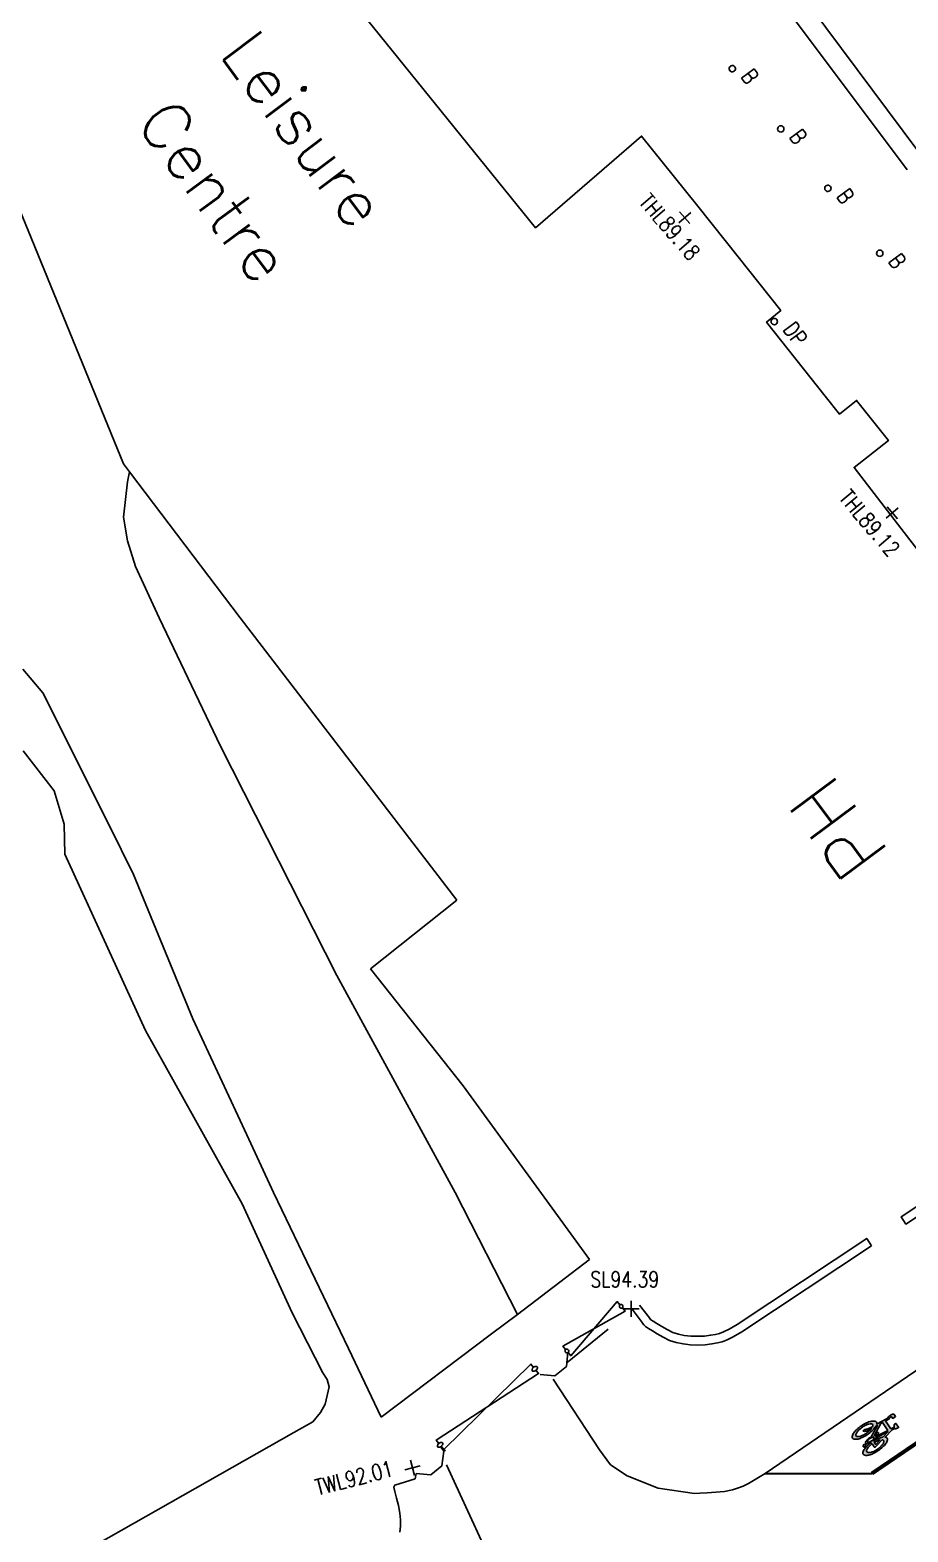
# Model space of a CAD drawing. Extents: x 427500 to 429848, y 434500 to 436505.
# Drawn here: x 429262.58 to 429284.82, y 435008.8 to 435046.84 of the extents above; entities that cross this region are included whole.
import ezdxf

# ---------------------------------------------------------------- set-up
doc = ezdxf.new("R2010")
doc.units = 0
doc.linetypes.add('1003', pattern=[0.9000000357627869, 0.6000000238418579, -0.300000011920929])
doc.linetypes.add('1004', pattern=[6, 4, -2])
doc.layers.get('0').update_dxf_attribs({"color": 222})
for name, color, linetype in [('KTS_LINES', 7, 'Continuous'), ('LPTIP_Ex_Base', 8, 'Continuous'), ('PRO-MARKINGS', 7, 'Continuous')]:
    doc.layers.add(name, color=color, linetype=linetype)
doc.styles.add('MtXpl_Romans', font='romans__.ttf')
doc.styles.get("Standard").update_dxf_attribs({"font": 'romans.shx'})

# ---------------------------------------------------------------- blocks, each defined once
blk = doc.blocks.new('GATE')
at = {"color": 0, "linetype": 'ByBlock', "flags": 128}
for points in [[(-0.450902, 0), (-0.451904, 0.007014), (-0.455912, 0.014028), (-0.460922, 0.019038), (-0.467936, 0.023046), (-0.475952, 0.024048), (-0.482966, 0.023046), (-0.48998, 0.019038), (-0.49499, 0.014028), (-0.498998, 0.007014), (-0.5, 0), (-0.498998, -0.007014), (-0.49499, -0.014028), (-0.48998, -0.019038), (-0.482966, -0.023046), (-0.475952, -0.024048), (-0.467936, -0.023046), (-0.460922, -0.019038), (-0.455912, -0.014028), (-0.451904, -0.007014)], [(-0.475952, 0.024048), (-0.475952, 0.078156), (0.475952, -0.078156), (0.475952, -0.024048)], [(-0.475952, -0.024048), (-0.475952, -0.078156), (0.475952, 0.078156), (0.475952, 0.024048)], [(-0.450902, 0), (-0.451904, -0.007014)], [(0.5, 0), (0.498998, 0.007014), (0.49499, 0.014028), (0.48998, 0.019038), (0.482966, 0.023046), (0.475952, 0.024048), (0.467936, 0.023046), (0.460922, 0.019038), (0.455912, 0.014028), (0.451904, 0.007014), (0.450902, 0), (0.451904, -0.007014), (0.455912, -0.014028), (0.460922, -0.019038), (0.467936, -0.023046), (0.475952, -0.024048), (0.482966, -0.023046), (0.48998, -0.019038), (0.49499, -0.014028), (0.498998, -0.007014)], [(0.5, 0), (0.498998, -0.007014)]]:
    blk.add_lwpolyline(points, dxfattribs=at)
blk = doc.blocks.new('CIRCL')
at = {"color": 0, "linetype": 'ByBlock', "flags": 128}
for points in [[(0.5, 0), (0.475, 0.154), (0.404, 0.293), (0.293, 0.404), (0.154, 0.475), (0, 0.5), (-0.154, 0.475), (-0.293, 0.404), (-0.404, 0.293), (-0.475, 0.154), (-0.5, 0), (-0.475, -0.154), (-0.404, -0.293), (-0.293, -0.404), (-0.154, -0.475), (0, -0.5), (0.154, -0.475), (0.293, -0.404), (0.404, -0.293), (0.475, -0.154)], [(0.5, 0), (0.475, -0.154)]]:
    blk.add_lwpolyline(points, dxfattribs=at)
blk = doc.blocks.new('SPOT')
at = {"color": 0, "linetype": 'ByBlock', "flags": 128}
for points in [[(-0.5, 0), (0.5, 0)], [(0, 0.5), (0, -0.5)]]:
    blk.add_lwpolyline(points, dxfattribs=at)
blk = doc.blocks.new('Bicycle-1057S')
h = blk.add_hatch(color=0)
h.dxf.hatch_style = 1
edge = h.paths.add_edge_path()
edge.add_arc((0.1255931590565698, -0.09402841553107237), 0.02648515648108875, 129.1417589179424, 144.2919472120851)
edge.add_arc((0.1085562400126971, -0.08167002299842399), 0.005438877888942004, 145.2542598140026, 218.1085320607194)
edge.add_arc((0.1199412003065617, -0.07274033581713624), 0.01990803937288878, 218.1085320607193, 242.7437377249644)
edge.add_arc((0.1323570823030125, -0.04863988274777631), 0.0470186639303978, 242.7437377249643, 256.1140822548531)
edge.add_line((0.1210730989660078, -0.09428444954219217), (0.1210730989660078, -0.1093843280975762))
edge.add_line((0.1210730989660078, -0.1093843280975762), (0.1709389036250854, -0.1093843280975762))
edge.add_line((0.1709389036250854, -0.1093843280975762), (0.1709389036250854, -0.08603216731390888))
edge.add_line((0.1709389036250854, -0.08603216731390888), (0.2357062799771484, -0.07507811475829329))
edge.add_arc((0.2940311629775173, 0.02510465163729701), 0.1159240210641441, 239.7926865904873, 250.1489920615088)
edge.add_arc((0.3352342839856055, 0.1392318298363441), 0.2372611958478196, 250.1489920615087, 261.4948583744368)
edge.add_arc((0.362500000000002, 0.3215590699295104), 0.4216158587933737, 261.4948583744369, 265.5790043067903)
edge.add_line((0.33, -0.09880230125732192), (0.33, -0.1106220625765941))
edge.add_arc((0.3649999999999979, -1.094938660479188), 0.9849386604791879, 92.0364461736281, 98.710120306432)
edge.add_arc((0.3002475405305327, -0.6722787565192403), 0.5573474124130271, 98.71012030643209, 110.2975697722287)
edge.add_arc((0.2023615741320395, -0.4076241066270181), 0.2751706129993586, 110.2975697722287, 131.7625682865146)
edge.add_arc((0.05714990642971905, -0.2449999999999999), 0.05714990642971902, 131.7625682865146, 180)
edge.add_arc((0.05714990642971905, -0.245), 0.05714990642971904, 180, 228.2374317134853)
edge.add_arc((0.2023615741320401, -0.08237589337298118), 0.2751706129993595, 228.2374317134854, 249.7024302277713)
edge.add_arc((0.3002475405305318, 0.1822787565192362), 0.5573474124130229, 249.7024302277713, 261.2898796935679)
edge.add_arc((0.3650000000000001, 0.6049386604791959), 0.9849386604791958, 261.2898796935679, 270)
edge.add_arc((0.3650000000000005, 0.604938660479198), 0.984938660479198, 269.9999999999999, 278.710120306432)
edge.add_arc((0.4297524594694681, 0.1822787565192365), 0.5573474124130234, 278.7101203064321, 290.2975697722287)
edge.add_arc((0.527638425867959, -0.08237589337297913), 0.2751706129993619, 290.2975697722287, 311.7625682865145)
edge.add_arc((0.6728500935702808, -0.2450000000000002), 0.05714990642971921, 311.7625682865148, 360.0000000000001)
edge.add_arc((0.6728500935702809, -0.2450000000000002), 0.05714990642971907, 8.347926217626053e-14, 48.23743171348524)
edge.add_arc((0.5276384258679238, -0.4076241066270601), 0.2751706129994143, 48.23743171348545, 51.44868646367202)
edge.add_line((0.6991289573365953, -0.1924268392766916), (0.9555783743845828, -0.1393683391977977))
edge.add_line((0.9555783743845828, -0.1393683391977977), (1.026142996864914, -0.1494489995521307))
edge.add_arc((1.047232637774721, -0.1446760141640408), 0.02162300495351051, 192.752292015752, 229.4556686730448)
edge.add_arc((1.082087526109876, -0.1021911607252427), 0.07657266547575484, 230.3014880105123, 254.7693945910597)
edge.add_arc((1.137258100044497, 0.09027275344468394), 0.2767829944268662, 254.2163442209831, 263.9588712902375)
edge.add_arc((1.111305815940649, -0.1577737992489841), 0.0273842720150536, 263.337789327011, 292.272256146745)
edge.add_arc((1.118318684532589, -0.1773400816377044), 0.006684298591048081, 300.2362763225035, 358.2881666264944)
edge.add_line((1.125, -0.1775397595764579), (1.125, -0.06938311127612472))
edge.add_arc((1.114107004921157, -0.06988940866287181), 0.01090475487260144, 2.661145164140756, 38.31498093786265)
edge.add_arc((1.110772519990496, -0.07252424211479346), 0.01515459452512635, 38.31498093786259, 73.21773194917768)
edge.add_arc((1.092973786883735, -0.1315424953674024), 0.07679832183938598, 73.2177319491774, 98.60632256700862)
edge.add_arc((1.086437502710172, -0.08835556308793147), 0.03311956120553582, 98.60632256700892, 134.88021916439)
edge.add_line((1.063067446729034, -0.06488758878494341), (1.033157894736842, -0.1147368421052633))
edge.add_line((1.033157894736842, -0.1147368421052633), (0.94, -0.1014285714285716))
edge.add_line((0.94, -0.1014285714285716), (0.94, 0.1393269230769229))
edge.add_line((0.94, 0.1393269230769229), (0.9849999999999998, 0.1349999999999998))
edge.add_arc((1.01645105852891, 0.3320764244353353), 0.199570253672248, 260.9327337914132, 290.3801191405059)
edge.add_arc((1.105464489312583, 0.1086566116361067), 0.04124963619416752, 71.00970639435519, 118.23338806896231, ccw=False)
edge.add_arc((1.115840168087301, 0.1389608091172128), 0.009218591994430198, 6.472580860778692, 70.69733750635021, ccw=False)
edge.add_line((1.125, 0.1399999999999998), (1.125, 0.08999999999999979))
edge.add_line((1.125, 0.08999999999999979), (1.215, 0.08999999999999977))
edge.add_line((1.215, 0.08999999999999977), (1.215, 0.1551204709322744))
edge.add_arc((1.199541460380685, 0.152605035499959), 0.01566186012503258, 9.242245549902828, 38.24503396435792)
edge.add_arc((1.175907833058162, 0.1339771072228429), 0.04575418559710753, 38.24503396435812, 62.40139835930763)
edge.add_arc((1.144411258767213, 0.07372613583564096), 0.1137410501017065, 62.40139835930752, 80.15996594038734)
edge.add_arc((1.117118489909174, -0.08362655073671205), 0.2734431578006205, 80.15996594038758, 97.39463954963908)
edge.add_arc((1.101932488087908, 0.03338489676562068), 0.1554503889632606, 97.39463954963931, 115.9418288466421)
edge.add_arc((1.008892827938793, 0.2234296512512854), 0.05614866456590088, 265.4429401072497, 296.48081285581895, ccw=False)
edge.add_line((1.004431711558944, 0.1674584892731782), (0.7039782804499767, 0.1963482422644251))
edge.add_arc((0.5276024317589506, 0.4074790768269162), 0.2751084682530396, 309.8749265664079, 311.7820790879888)
edge.add_arc((0.6727840718052973, 0.2449999999999999), 0.05721592819470267, 311.7820790879888, 360)
edge.add_arc((0.6727840718052971, 0.2449999999999999), 0.05721592819470289, 359.9999999999999, 408.2179209120112)
edge.add_arc((0.5276024317590292, 0.08252092317317208), 0.2751084682529212, 48.21792091201113, 69.68965002433214)
edge.add_arc((0.4297377485950346, -0.1818948901564406), 0.5570538859307931, 69.68965002433218, 81.283999398439)
edge.add_arc((0.3649999999999998, -0.6041692450557905), 0.9842618059168534, 81.28399939843904, 89.99999999999999)
edge.add_arc((0.3650000000000001, -0.6041692450557938), 0.9842618059168566, 90.00000000000001, 98.71600060156094)
edge.add_arc((0.3002622514049669, -0.1818948901564457), 0.5570538859307985, 98.71600060156108, 110.3103499756678)
edge.add_arc((0.2023975682409703, 0.08252092317317244), 0.2751084682529208, 110.3103499756678, 131.7820790879888)
edge.add_arc((0.05721592819470288, 0.2450000000000001), 0.05721592819470277, 131.7820790879889, 180)
edge.add_arc((0.05721592819470288, 0.2450000000000001), 0.05721592819470279, 180, 228.2179209120111)
edge.add_arc((0.2023975682409709, 0.4074790768268282), 0.2751084682529215, 228.2179209120111, 249.6896500243321)
edge.add_arc((0.3002622514049652, 0.6718948901564387), 0.5570538859307912, 249.6896500243321, 261.2839993984389)
edge.add_arc((0.3650000000000005, 1.094169245055782), 0.9842618059168449, 261.2839993984389, 269.9999999999999)
edge.add_arc((0.3650000000000005, 1.094169245055783), 0.9842618059168462, 269.9999999999999, 278.7160006015609)
edge.add_arc((0.4297377485950349, 0.6718948901564392), 0.5570538859307919, 278.7160006015609, 290.3103499756678)
edge.add_arc((0.5276024317590321, 0.4074790768268224), 0.2751084682529152, 290.3103499756677, 298.7400305951868)
edge.add_line((0.6598845455543121, 0.1662611013890084), (0.7049721577726218, 0.1619257540603247))
edge.add_line((0.7049721577726218, 0.1619257540603247), (0.4092702756605957, 0.007454621613743967))
edge.add_arc((0.3624999999999988, -0.4115590699294977), 0.4216158587933608, 83.6310126563938, 89.99999999999984)
edge.add_arc((0.3624999999999998, -0.4115590699294889), 0.4216158587933519, 89.99999999999997, 98.50514162556317)
edge.add_arc((0.3352342839856051, -0.2292318298363435), 0.2372611958478189, 98.50514162556317, 109.8510079384912)
edge.add_arc((0.2940311629775176, -0.1151046516372976), 0.1159240210641447, 109.8510079384912, 131.0753738798026)
edge.add_arc((0.2329280192318751, -0.04500000000000001), 0.02292801923187508, 131.0753738798026, 180)
edge.add_arc((0.2329280192318752, -0.04500000000000001), 0.02292801923187524, 180.0000000000001, 222.6870495144356)
edge.add_line((0.2160743692041546, -0.0605450489430028), (0.1709389036250855, -0.06817877273918918))
edge.add_line((0.1709389036250855, -0.06817877273918918), (0.1709389036250855, -0.05314407924277024))
edge.add_line((0.1709389036250855, -0.05314407924277024), (0.1210730989660078, -0.05314407924277022))
edge.add_line((0.1210730989660078, -0.05314407924277022), (0.1210730989660078, -0.06826489232125907))
edge.add_arc((0.1295536262736133, -0.1049338960924515), 0.03763688590979285, 103.0219837958038, 123.3282019209634)
edge = h.paths.add_edge_path(flags=16)
edge.add_line((0.8010092807424596, 0.1526914153132249), (0.85, 0.1479807692307691))
edge.add_line((0.85, 0.1479807692307691), (0.85, -0.09119768916500626))
edge.add_line((0.85, -0.09119768916500627), (0.5149813376234688, -0.04592489695196145))
edge.add_arc((0.4920719807681302, -0.04500000000000186), 0.02292801923186977, 357.6881093012058, 360.0000000000044)
edge.add_arc((0.492071980768125, -0.04500000000000007), 0.02292801923187499, 359.9999999999999, 405.6770613714275)
edge.add_line((0.5080918281662061, -0.02859699554229709), (0.5583965690419177, -0.02007051495797908))
edge.add_line((0.5583965690419177, -0.02007051495797908), (0.5583965690419177, -0.03488638777457719))
edge.add_line((0.5583965690419177, -0.03488638777457719), (0.6071960093520374, -0.0348863877745772))
edge.add_line((0.6071960093520374, -0.0348863877745772), (0.6071960093520374, -0.01994367788202011))
edge.add_arc((0.5961658072233547, 0.02207109393126968), 0.04343853599653663, 284.7099937128414, 308.6624902789959)
edge.add_arc((0.6191713373046384, -0.006683059294339246), 0.006613873852225735, 308.6624902789954, 417.054963233324)
edge.add_arc((0.597462100593441, -0.04018266257306424), 0.04653272126062121, 57.05496323332503, 77.92545307749995)
edge.add_line((0.6071960093520375, 0.005320580917900087), (0.6071960093520374, 0.02047441945387607))
edge.add_line((0.6071960093520374, 0.02047441945387607), (0.5583965690419177, 0.02047441945387607))
edge.add_line((0.5583965690419177, 0.02047441945387607), (0.5583965690419177, -0.003409372772500956))
edge.add_line((0.5583965690419177, -0.003409372772500958), (0.489807155429238, -0.01522256642305359))
edge.add_arc((0.4309688370224912, -0.115104651637281), 0.1159240210641259, 59.49860577599883, 62.30136376572178)
edge.add_line((0.4848527530876162, -0.01246497973034986), (0.8010092807424596, 0.1526914153132249))
edge = h.paths.add_edge_path(flags=16)
edge.add_arc((0.4783568392825849, -0.3575472182040819), 0.1917893422273881, 65.84495474860528, 69.5671713206016)
edge.add_arc((0.4101288188534401, -0.540685588829678), 0.3872240514452698, 69.5671713206013, 81.22760581677363)
edge.add_arc((0.3650000000000043, -0.8331319537255499), 0.6831319537255498, 81.22760581677335, 87.06318721189446)
edge.add_line((0.4, -0.150897194862527), (0.4, -0.2150000000000001))
edge.add_line((0.4, -0.2150000000000001), (0.5568384287202102, -0.1825506699199566))
edge = h.paths.add_edge_path(flags=16)
edge.add_arc((0.1504167412798086, -0.2449999999999998), 0.0404167412798087, 180.0000000000003, 228.031377788937)
edge.add_arc((0.2516431607174225, -0.132452781795901), 0.1917893422274068, 228.0313777889369, 249.5671713206013)
edge.add_arc((0.3198711811465615, 0.05068558882968327), 0.3872240514452754, 249.5671713206013, 261.2276058167736)
edge.add_arc((0.3650000000000002, 0.3431319537256016), 0.6831319537256016, 261.2276058167737, 270)
edge.add_arc((0.3650000000000006, 0.3431319537255932), 0.6831319537255933, 269.9999999999999, 278.7723941832264)
edge.add_arc((0.4101288188534402, 0.05068558882967744), 0.3872240514452694, 278.7723941832263, 290.4328286793987)
edge.add_arc((0.4783568392825773, -0.1324527817959004), 0.1917893422274075, 290.4328286793986, 311.968622211063)
edge.add_arc((0.5795832587201913, -0.2450000000000001), 0.04041674127980865, 311.968622211063, 360)
edge.add_arc((0.5795832587201913, -0.2450000000000001), 0.04041674127980865, 3.934699558586697e-14, 48.03137778893682)
edge.add_arc((0.478356839282282, -0.3575472182044319), 0.1917893422278519, 48.03137778893772, 49.26932853407754)
edge.add_line((0.6035001816606982, -0.2122121032096358), (0.3879520662544559, -0.2568082650178238))
edge.add_arc((0.359621437672778, -0.1471711421593139), 0.1132383469701186, 270.0000000000009, 284.4885082669896, ccw=False)
edge.add_arc((0.3599813813666154, -0.2048860969552485), 0.0555245588725474, 244.0010186952478, 269.62857158370264, ccw=False)
edge.add_arc((0.3404972897307452, -0.2454727757627812), 0.01050793074839578, 177.4212617184321, 242.479324053344, ccw=False)
edge.add_line((0.33, -0.2450000000000001), (0.33, -0.150897194862527))
edge.add_arc((0.3649999999999946, -0.8331319537255476), 0.6831319537255475, 92.93681278810544, 98.7723941832266)
edge.add_arc((0.3198711811465587, -0.5406855888296751), 0.3872240514452669, 98.77239418322624, 110.4328286793987)
edge.add_arc((0.2516431607174224, -0.3575472182040986), 0.1917893422274065, 110.4328286793987, 131.9686222110632)
edge.add_arc((0.1504167412798083, -0.2449999999999998), 0.04041674127980829, 131.968622211063, 180.0000000000003)
edge = h.paths.add_edge_path(flags=16)
edge.add_line((0.4, -0.1106220625765941), (0.4, -0.09838578643388625))
edge.add_arc((0.362500000000002, 0.3215590699294804), 0.4216158587933433, 275.1028316889799, 278.5051416255631)
edge.add_arc((0.3897657160143952, 0.1392318298363415), 0.237261195847817, 278.5051416255631, 289.8510079384913)
edge.add_arc((0.4309688370224811, 0.0251046516373004), 0.1159240210641479, 289.8510079384913, 297.5734711250544)
edge.add_line((0.484628403888863, -0.07765248701200858), (0.835, -0.1250000000000002))
edge.add_line((0.835, -0.1250000000000002), (0.6529817174705733, -0.1626589550060883))
edge.add_arc((0.5276384258679636, -0.4076241066270114), 0.2751706129993511, 62.90217049968486, 69.70243022777146)
edge.add_arc((0.4297524594694673, -0.6722787565192396), 0.5573474124130262, 69.70243022777129, 81.2898796935679)
edge.add_arc((0.3650000000000009, -1.09493866047919), 0.9849386604791897, 81.28987969356794, 87.96355382637184)
edge = h.paths.add_edge_path(flags=16)
edge.add_arc((0.4449236986313491, -0.04500000000000011), 0.01507630136865096, 1.054819283487206e-13, 48.44895341119659)
edge.add_arc((0.4060479337699563, -0.08886225322274957), 0.07368707129479077, 48.44895341119748, 69.84062143707904)
edge.add_arc((0.3798391743587921, -0.1602517204131925), 0.1497354446870443, 69.84062143707904, 81.35341277984766)
edge.add_arc((0.3624999999999999, -0.2742745398618802), 0.2650690925200709, 81.35341277984772, 89.99999999999997)
edge.add_arc((0.3624999999999999, -0.274274539861879), 0.2650690925200698, 89.99999999999997, 98.64658722015228)
edge.add_arc((0.3451608256412076, -0.1602517204131919), 0.1497354446870436, 98.6465872201522, 110.1593785629209)
edge.add_arc((0.3189520662300434, -0.08886225322274857), 0.07368707129478973, 110.1593785629209, 131.5510465888027)
edge.add_arc((0.2800763013686506, -0.04500000000000002), 0.01507630136865062, 131.5510465888023, 180.0000000000001)
edge.add_arc((0.2800763013686508, -0.04500000000000002), 0.01507630136865079, 180.0000000000001, 228.4489534111975)
edge.add_arc((0.3189520662300437, -0.001137746777250717), 0.07368707129479057, 228.4489534111975, 249.8406214370791)
edge.add_arc((0.3451608256412076, 0.07025172041319168), 0.1497354446870435, 249.8406214370791, 261.3534127798478)
edge.add_arc((0.3625000000000003, 0.1842745398618795), 0.2650690925200704, 261.3534127798476, 269.9999999999999)
edge.add_arc((0.3625000000000002, 0.1842745398618796), 0.2650690925200706, 269.9999999999999, 278.6465872201522)
edge.add_arc((0.3798391743587923, 0.07025172041319208), 0.149735444687044, 278.6465872201523, 290.1593785629209)
edge.add_arc((0.4060479337699569, -0.001137746777252258), 0.07368707129478903, 290.1593785629209, 311.5510465888029)
edge.add_arc((0.4449236986313495, -0.04500000000000011), 0.01507630136865057, 311.5510465888019, 360.0000000000001)
edge = h.paths.add_edge_path(flags=16)
edge.add_arc((0.5545215225433117, 0.5356726882561043), 0.3234618584126379, 256.4487186734111, 264.5542933785383)
edge.add_line((0.5238241919462786, 0.2136707507743962), (0.5932041344403048, 0.2069996024576628))
edge.add_arc((0.4781819073505409, 0.3626381845019278), 0.1935290183549708, 306.4656665490008, 311.7704046412889)
edge.add_arc((0.5813587244239535, 0.2471211639649405), 0.03864313257081291, 311.7704046412892, 360.5617053325667)
edge.add_arc((0.5813587244239538, 0.2471211639649405), 0.03864313257081273, 0.5617053325667196, 49.35300602384447)
edge.add_arc((0.4804665614422023, 0.1296034671529087), 0.1935290183549633, 49.35300602384398, 70.62459621730659)
edge.add_arc((0.4135262961559181, -0.06074449369631113), 0.3953045008003145, 70.62459621730665, 82.01711533480362)
edge.add_arc((0.3709724373807858, -0.3641886128402266), 0.7017178887905926, 82.0171153348035, 90.56170533256646)
edge.add_arc((0.3709724373807861, -0.3641886128402225), 0.7017178887905886, 90.5617053325665, 99.1062953303295)
edge.add_arc((0.3224774452478641, -0.06163712948952527), 0.3953045008003125, 99.10629533032939, 110.4988144478265)
edge.add_arc((0.2518180926494552, 0.1273618154980764), 0.1935290183549649, 110.4988144478264, 131.7704046412889)
edge.add_arc((0.1486412755760465, 0.2428788360350593), 0.03864313257081296, 131.7704046412889, 180.5617053325667)
edge.add_arc((0.1486412755760468, 0.2428788360350593), 0.03864313257081321, 180.5617053325666, 229.353006023844)
edge.add_arc((0.2495334385577984, 0.3603965328470931), 0.1935290183549653, 229.3530060238443, 250.6245962173066)
edge.add_arc((0.3164737038440827, 0.5507444936963126), 0.3953045008003163, 250.6245962173066, 262.0171153348036)
edge.add_arc((0.3590275626192138, 0.8541886128402267), 0.7017178887905928, 262.0171153348036, 270.5617053325665)
edge.add_arc((0.359027562619214, 0.8541886128402225), 0.7017178887905887, 270.5617053325665, 279.1062953303295)
edge.add_arc((0.4075225547521375, 0.5516371294895188), 0.395304500800306, 279.1062953303293, 289.098106292045)
edge.add_line((0.5368609167713212, 0.1780902964642959), (0.4650000000000001, 0.1849999999999999))
edge.add_arc((0.5011695245165797, 0.5494383493096282), 0.3662288150204487, 249.5302429035852, 264.3321092119445, ccw=False)
edge.add_arc((0.408696752517224, 0.3017101403780114), 0.1018040070660671, 219.81143243366, 249.5302429035852, ccw=False)
edge.add_arc((0.3393648764862762, 0.2439215579258251), 0.01154643510778842, 182.9001710029059, 219.8114324336599, ccw=False)
edge.add_arc((0.333388750288222, 0.2436188025506967), 0.00556264490823779, 121.34140895685039, 182.9001710029066, ccw=False)
edge.add_arc((0.3569992523026438, 0.2048494964756024), 0.05095553971477509, 96.53117755850923, 121.34140895685059, ccw=False)
edge.add_arc((0.3626516754290913, 0.1554776886042005), 0.1006498583004144, 77.38597802456098, 96.53117755850923, ccw=False)
edge.add_arc((0.3748392886274233, 0.2099393253543119), 0.04484118699412693, 58.985215138957585, 77.38597802456081, ccw=False)
edge.add_arc((0.5380436786246806, 0.5314291914319482), 0.3158330644056515, 243.667006448054, 259.1754194558784)
at = {"color": 0}
for p, q in [((0.3287280353378081, -0.1041516017134914), (0.3288192754914361, -0.1039005124007382)), ((0.3288877096512284, -0.1042885504342675), (0.3287280353378081, -0.1041516017134914)), ((0.3295948302791771, -0.1031929206888656), (0.3287508467244056, -0.1032157388124624)), ((0.3296632644389694, -0.1019603222330919), (0.3287736581110039, -0.1019603222330919)), ((0.3291158127316791, -0.1019831503514884), (0.3287736581110039, -0.1024624908638004)), ((0.3290930013450817, -0.1042885504342675), (0.3288877096512284, -0.1042885504342675)), ((0.3292526756585019, -0.1039461686375294), (0.3290930013450817, -0.1042885504342675)), ((0.329640453052372, -0.1023483602666211), (0.329161435504874, -0.1019831503514884)), ((0.3294351613585196, -0.1039461686375294), (0.3292526756585019, -0.1039461686375294)), ((0.3295720188925797, -0.1041287735950949), (0.3294351613585196, -0.1039461686375294)), ((0.3294351613585196, -0.1042885504342675), (0.3295720188925797, -0.1041287735950949)), ((0.3296176416657746, -0.1028277007789349), (0.3295948302791771, -0.1035581306040002))]:
    blk.add_line(p, q, dxfattribs=at)
for points in [[(0.1088746358722688, -0.07348688451793352, 0.06620162645581315), (0.1040871721730241, -0.07857021246627484, 0.329045697347466), (0.1042766963171289, -0.08502664309139618, 0.1079072842323877), (0.1108238940228147, -0.09043792768159163, 0.05840540863255037), (0.1210730989660078, -0.09428444954219217), (0.1210730989660078, -0.1093843280975762), (0.1709389036250854, -0.1093843280975762), (0.1709389036250854, -0.08603216731390888), (0.2357062799771484, -0.07507811475829329, 0.04521868944864418), (0.2546662158690515, -0.08393102875599362, 0.04954616364587781), (0.3001437889372994, -0.09542010860099805, 0.01782233505618444), (0.33, -0.09880230125732192), (0.33, -0.1106220625765941, 0.02912762999146831), (0.2158454020491987, -0.1213591461011008, 0.05060291222805472), (0.1069060248669102, -0.1495405845398161, 0.09393354558812385), (0.01908547964996145, -0.2023712395341582, 0.2136395982254601), (1.050686772828547e-17, -0.245, 0.2136395982254597), (0.01908547964996138, -0.2876287604658417, 0.09393354558812361), (0.1069060248669101, -0.3404594154601839, 0.05060291222805496), (0.2158454020491984, -0.3686408538988992, 0.03802337796379034), (0.3649999999999999, -0.38, 0.03802337796379043), (0.5141545979508021, -0.3686408538988992, 0.05060291222805458), (0.6230939751330896, -0.3404594154601841, 0.09393354558812297), (0.7109145203500387, -0.287628760465842, 0.2136395982254593), (0.73, -0.2450000000000001, 0.2136395982254589), (0.7109145203500387, -0.2023712395341586, 0.01401265916983727), (0.6991289573365953, -0.1924268392766916), (0.9555783743845828, -0.1393683391977977), (1.026142996864914, -0.1494489995521307, 0.1615320291578394), (1.033176901781189, -0.1611074057332191, 0.1071688624317772), (1.061971533169924, -0.1760743112137108, 0.04253541846399684), (1.108128811333472, -0.1849731557766747, 0.126925508449554), (1.121684677080907, -0.1831150224875275, 0.2588591559397385), (1.125, -0.1775397595764579), (1.125, -0.06938311127612472, 0.1568364930858567), (1.12266303144645, -0.06312863289895194, 0.1534803684012116), (1.115148189584886, -0.05801509841774095, 0.1112340150849529), (1.081481344142446, -0.05560893231927388, 0.1596097520212116), (1.063067446729034, -0.06488758878494341), (1.033157894736842, -0.1147368421052633), (0.94, -0.1014285714285716), (0.94, 0.1393269230769229), (0.9849999999999998, 0.1349999999999998, 0.1292002425394808), (1.085950761182175, 0.1449986933129138, -0.2090187272153614), (1.118887449725435, 0.1476611834182221, -0.2878070053565828), (1.125, 0.1399999999999998), (1.125, 0.08999999999999979), (1.215, 0.08999999999999977), (1.215, 0.1551204709322744, 0.1272284316793309), (1.211841824661803, 0.1623001322569733, 0.1057940901736811), (1.197104576227332, 0.1745251476030487, 0.07764182163660346), (1.163849375363327, 0.1857939104251043, 0.07534252693725144), (1.081925585010936, 0.1875424371523875, 0.08110451507786728), (1.033929410422161, 0.1731718949336026, -0.1362623426198962), (1.004431711558944, 0.1674584892731782), (0.7039782804499767, 0.1963482422644251, 0.00832171479736017), (0.7109070029063665, 0.2023349725952917, 0.2135505823316499), (0.73, 0.2449999999999999, 0.2135505823316504), (0.7109070029063664, 0.2876650274047082, 0.09396317257082422), (0.6230939751330898, 0.3405248658727139, 0.05063309589599981), (0.5141519477101913, 0.36872591840272, 0.03804907271182555), (0.365, 0.3800925608610629, 0.03804907271182546), (0.2158480522898086, 0.36872591840272, 0.05063309589599926), (0.1069060248669102, 0.340524865872714, 0.09396317257082444), (0.01909299709363351, 0.2876650274047083, 0.2135505823316499), (1.005154347342302e-16, 0.245, 0.2135505823316495), (0.01909299709363353, 0.2023349725952918, 0.09396317257082416), (0.1069060248669102, 0.1494751341272861, 0.05063309589599998), (0.2158480522898087, 0.12127408159728, 0.03804907271182587), (0.3649999999999999, 0.109907439138937, 0.03804907271182588), (0.5141519477101915, 0.1212740815972799, 0.05063309589599987), (0.6230939751330898, 0.1494751341272859, 0.03679801626859047), (0.6598845455543121, 0.1662611013890084), (0.7049721577726218, 0.1619257540603247), (0.4092702756605957, 0.007454621613743975, 0.02779710588782994), (0.3625, 0.01005678886386304, 0.03712772687842065), (0.3001437889372993, 0.00542010860099796, 0.04954616364587789), (0.2546662158690515, -0.006068971244006424, 0.0928744276712165), (0.2178631344268814, -0.0277158074614547, 0.2167769235559518), (0.21, -0.04500000000000004, 0.1884415738359674), (0.2160743692041546, -0.0605450489430028), (0.1709389036250855, -0.06817877273918918), (0.1709389036250855, -0.05314407924277024), (0.1210730989660078, -0.05314407924277022), (0.1210730989660078, -0.06826489232125907, 0.0888351774420325), (0.1088746358722688, -0.07348688451793352)], [(0.4787293732899234, 0.2212158168741777, 0.03538199524900019), (0.5238241919462786, 0.2136707507743962), (0.5932041344403048, 0.2069996024576628, 0.02315042084802789), (0.6071007434608504, 0.2183003355453849, 0.2161679210065194), (0.62, 0.2474999999999999, 0.2161679210065208), (0.6065307354804885, 0.2764411495422749, 0.09308226368066548), (0.5446710112211003, 0.3121720010628481, 0.04975022667479514), (0.4684251111540539, 0.3307293476581098, 0.03730009124669594), (0.3640931808341686, 0.3374955549148199, 0.03730009124669604), (0.2599139626854521, 0.3286851207123394, 0.04975022667479567), (0.1840465528159611, 0.3086364671569156, 0.09308226368066488), (0.1228992565391498, 0.2716996644546151, 0.2161679210065207), (0.11, 0.2425, 0.2161679210065191), (0.1234692645195115, 0.2135588504577247, 0.09308226368066462), (0.1853289887788999, 0.1778279989371517, 0.04975022667479539), (0.261574888845947, 0.1592706523418899, 0.03730009124669569), (0.3659068191658316, 0.1525044450851799, 0.03730009124669613), (0.4700860373145483, 0.1613148792876605, 0.04362514343017022), (0.5368609167713212, 0.1780902964642959), (0.4650000000000001, 0.1849999999999999, -0.06467527653755671), (0.3730945758271105, 0.2063343527291863, -0.1304045123069024), (0.3304954155632345, 0.2365288029161547, -0.16246290201637), (0.3278332299811951, 0.2433373554093805, -0.2752523142161367), (0.3304954155632345, 0.2483697637738941, -0.1086799343264191), (0.3512033730290797, 0.2554743402884014, -0.08373155279410573), (0.3846317998921907, 0.253698196159803, -0.0804614398804402), (0.3979441247861357, 0.2483697637738943, 0.06777169068829121)], [(0.8010092807424596, 0.1526914153132249), (0.85, 0.1479807692307691), (0.85, -0.09119768916500627), (0.5149813376234688, -0.04592489695196145, 0.01008786833677551), (0.515, -0.0450000000000001, 0.2019853073732921), (0.5080918281662061, -0.02859699554229709), (0.5583965690419177, -0.02007051495797908), (0.5583965690419177, -0.03488638777457719), (0.6071960093520374, -0.0348863877745772), (0.6071960093520374, -0.01994367788202011, 0.1048946772739972), (0.6233032332950188, -0.01184743368605731, 0.5116844109006436), (0.6227681884753907, -0.001132744979941137, 0.0913172553089896), (0.6071960093520375, 0.005320580917900087), (0.6071960093520374, 0.02047441945387607), (0.5583965690419177, 0.02047441945387607), (0.5583965690419177, -0.003409372772500958), (0.489807155429238, -0.01522256642305359, 0.01222994846074251), (0.4848527530876162, -0.01246497973034986)], [(0.1099999999999999, -0.245, 0.2126996629660772), (0.1233891155438425, -0.2750502982140864, 0.09424518177345811), (0.1846877707974303, -0.312175144212722, 0.05092219011426544), (0.2608157658004246, -0.3320087068372218, 0.03829549467705391), (0.3649999999999999, -0.3400000000000001, 0.03829549467705463), (0.4691842341995759, -0.3320087068372218, 0.05092219011426571), (0.5453122292025695, -0.3121751442127222, 0.0942451817734579), (0.6066108844561574, -0.2750502982140867, 0.2126996629660783), (0.62, -0.2450000000000001, 0.2126996629660773), (0.6066108844561575, -0.2149497017859136, 0.005401631654725485), (0.6035001816606982, -0.2122121032096358), (0.3879520662544559, -0.2568082650178238, -0.06330239550141832), (0.3596214376727798, -0.2604094891294326, -0.1122897084671572), (0.3356419041153343, -0.2547916726470021, -0.2917483079654162), (0.33, -0.2450000000000001), (0.33, -0.150897194862527, 0.02546803149984724), (0.260815765800424, -0.1579912931627783, 0.05092219011426607), (0.1846877707974304, -0.1778248557872778, 0.0942451817734587), (0.1233891155438424, -0.2149497017859135, 0.2126996629660795)], [(0.46, -0.04500000000000008, 0.2146048509417658), (0.4549236141370791, -0.03371742259779956, 0.09361076745084396), (0.4314429111656884, -0.01968942908585436, 0.05027632593247241), (0.402350289127994, -0.01221809886904895, 0.03774576470632048), (0.3625, -0.009205447341809187, 0.03774576470632059), (0.3226497108720062, -0.01221809886904892, 0.05027632593247273), (0.2935570888343117, -0.0196894290858543, 0.09361076745084515), (0.270076385862921, -0.03371742259779952, 0.2146048509417721), (0.265, -0.04500000000000005, 0.2146048509417696), (0.270076385862921, -0.0562825774022006, 0.09361076745084396), (0.2935570888343117, -0.07031057091414578, 0.05027632593247258), (0.3226497108720061, -0.07778190113095115, 0.03774576470632061), (0.3625, -0.08079455265819095, 0.03774576470632053), (0.402350289127994, -0.07778190113095122, 0.05027632593247251), (0.4314429111656884, -0.07031057091414585, 0.09361076745084572), (0.4549236141370789, -0.05628257740220063, 0.2146048509417737)], [(0.4, -0.1106220625765941), (0.4, -0.09838578643388625, 0.01484646830517884), (0.4248562110627007, -0.09542010860099812, 0.0495461636458783), (0.4703337841309485, -0.0839310287559937, 0.03370836062723707), (0.484628403888863, -0.07765248701200858), (0.835, -0.1250000000000002), (0.6529817174705733, -0.1626589550060883, 0.02968044140767472), (0.6230939751330898, -0.1495405845398163, 0.05060291222805478), (0.5141545979508013, -0.1213591461011009, 0.02912762999146828)], [(0.5568384287202102, -0.1825506699199566, 0.01624266183902606), (0.5453122292025696, -0.177824855787278, 0.05092219011426567), (0.4691842341995761, -0.1579912931627784, 0.02546803149984717), (0.4, -0.150897194862527), (0.4, -0.2150000000000001)]]:
    blk.add_lwpolyline(points, format="xyb", close=True, dxfattribs=at)

msp = doc.modelspace()

# ---------------------------------------------------------------- linework, layer by layer
at = {"layer": 'LPTIP_Ex_Base', "color": 251, "true_color": 0x636466}
for p, q in [((429264.95, 435035.85), (429261.18, 435045.06)), ((429265.1, 435035.65), (429264.95, 435035.85)), ((429265.05, 435035.4), (429265.1, 435035.65)), ((429267.9, 435031.95), (429265.1, 435035.65)), ((429264.95, 435034.5), (429265.05, 435035.4)), ((429265.05, 435033.9), (429264.95, 435034.5)), ((429265.25, 435033.25), (429265.05, 435033.9)), ((429265.85, 435031.95), (429265.25, 435033.25)), ((429267.4, 435028.7), (429265.85, 435031.95)), ((429273.394, 435024.801), (429267.9, 435031.95)), ((429262.4, 435030.65), (429262.9, 435030.05)), ((429262.9, 435030.05), (429264.58, 435026.7)), ((429270.35, 435022.9), (429267.4, 435028.7)), ((429262.409, 435028.583), (429263.188, 435027.569)), ((429263.188, 435027.569), (429263.442, 435026.73)), ((429263.442, 435026.73), (429263.46, 435025.97)), ((429264.58, 435026.7), (429265.2, 435025.45)), ((429263.46, 435025.97), (429265.507, 435021.499)), ((429265.2, 435025.45), (429266.7, 435021.8)), ((429271.203, 435023.068), (429273.394, 435024.801)), ((429273.55, 435020.1), (429271.203, 435023.068)), ((429273.35, 435017.4), (429270.35, 435022.9)), ((429266.7, 435021.8), (429268.07, 435018.86)), ((429265.507, 435021.499), (429267.949, 435017.11)), ((429276.75, 435015.7), (429273.55, 435020.1)), ((429268.07, 435018.86), (429268.75, 435017.4)), ((429268.75, 435017.4), (429270.65, 435013.45)), ((429274.93, 435014.31), (429273.35, 435017.4)), ((429267.949, 435017.11), (429269.222, 435014.355)), ((429276.75, 435015.7), (429274.93, 435014.31)), ((429269.222, 435014.355), (429269.998, 435012.836)), ((429274.93, 435014.31), (429274.27, 435013.82)), ((429274.27, 435013.82), (429271.47, 435011.71)), ((429270.65, 435013.45), (429271.47, 435011.71)), ((429269.998, 435012.836), (429270.109, 435012.668)), ((429270.158, 435012.478), (429270.055, 435012.039)), ((429270.109, 435012.668), (429270.158, 435012.478)), ((429270.055, 435012.039), (429269.936, 435011.827)), ((429269.739, 435011.595), (429269.26, 435011.327)), ((429269.936, 435011.827), (429269.739, 435011.595)), ((429269.26, 435011.327), (429257.953, 435004.907))]:
    msp.add_line(p, q, dxfattribs=at)
at = {"layer": 'LPTIP_Ex_Base', "color": 251, "true_color": 0x636466, "flags": 128}
for points in [[(429275.13418, 435057.083936), (429275.660819, 435056.39383), (429280.006559, 435050.562784), (429284.698407, 435044.274419), (429287.551837, 435040.4512), (429288.279284, 435039.516309)], [(429285.496494, 435033.109633), (429284.722091, 435034.114999), (429283.453508, 435035.761931), (429284.320333, 435036.443903), (429283.514498, 435037.459126), (429283.082146, 435037.114228), (429282.721997, 435037.567859), (429281.235329, 435039.443285), (429281.593629, 435039.737701), (429280.221028, 435041.470756), (429279.456775, 435042.421668), (429278.069118, 435044.151038), (429277.247244, 435043.440805), (429275.382938, 435041.829743), (429267.958606, 435051.016668)], [(429284.796845, 435043.298066), (429281.383379, 435047.856403)], [(429291.526524, 435021.256285), (429286.971514, 435018.317454), (429284.641852, 435016.783582), (429284.762834, 435016.599834), (429287.091614, 435018.133126), (429291.649394, 435021.076799)], [(429278.013863, 435014.547068), (429278.27238, 435014.222748), (429278.2809, 435014.20558), (429278.286313, 435014.198172), (429278.307618, 435014.179077), (429278.363251, 435014.142294), (429278.458828, 435014.082676), (429278.580681, 435014.006403), (429278.717501, 435013.927808), (429278.860291, 435013.859191), (429279.001519, 435013.811482), (429279.151869, 435013.782431), (429279.318472, 435013.764478), (429279.490607, 435013.758533), (429279.659191, 435013.76485), (429279.817701, 435013.783665), (429279.94559, 435013.805741), (429280.043334, 435013.829707), (429280.144031, 435013.869236), (429280.283971, 435013.941677), (429280.490702, 435014.061154), (429283.774057, 435016.236013), (429283.895547, 435016.052601)], [(429283.895547, 435016.052601), (429280.606597, 435013.874035), (429280.389638, 435013.748647), (429280.235038, 435013.668617), (429280.110021, 435013.619542), (429279.990551, 435013.590249), (429279.849401, 435013.565883), (429279.676304, 435013.545337), (429279.49093, 435013.53839), (429279.30287, 435013.544885), (429279.119158, 435013.564682), (429278.945189, 435013.598297), (429278.777131, 435013.65507), (429278.614927, 435013.733017), (429278.467486, 435013.817713), (429278.342248, 435013.896105), (429278.244347, 435013.957172), (429278.17281, 435014.004469), (429278.122292, 435014.049749), (429278.092186, 435014.090953), (429278.082448, 435014.110573), (429277.831436, 435014.448071)], [(429287.28308, 435014.418877), (429286.529873, 435013.911504), (429281.199265, 435010.284014), (429280.949237, 435010.128589), (429280.776381, 435010.027973), (429280.645434, 435009.964049), (429280.521137, 435009.9187), (429280.368228, 435009.873808), (429280.169327, 435009.832839), (429279.947942, 435009.807871), (429279.730142, 435009.793706), (429279.541998, 435009.785146), (429279.40958, 435009.776994)], [(429277.225961, 435013.938815), (429276.180586, 435013.093197)], [(429276.204487, 435013.359708), (429276.166797, 435012.99243), (429275.870014, 435012.755069), (429275.503388, 435012.792698)], [(429277.704715, 435010.224482), (429277.278216, 435010.50659), (429277.003271, 435010.886447), (429275.826398, 435012.67459)], [(429273.104996, 435010.862738), (429272.993697, 435010.941995), (429273.064849, 435010.854128), (429273.008519, 435010.475644), (429272.734974, 435010.253523), (429272.358875, 435010.281485)], [(429273.12947, 435010.503479), (429274.01172, 435008.576191), (429274.247953, 435007.655142)], [(429271.94593, 435008.797814), (429271.963099, 435008.951281), (429271.966629, 435009.107704), (429271.9487, 435009.281962), (429271.910438, 435009.474901), (429271.863568, 435009.664202), (429271.819817, 435009.827546), (429271.790914, 435009.942615), (429271.821305, 435009.990553), (429272.33266, 435010.150854), (429272.358875, 435010.281485)], [(429279.40958, 435009.776994), (429278.488836, 435009.915724), (429277.704715, 435010.224482)]]:
    msp.add_lwpolyline(points, dxfattribs=at)
at = {"layer": 'PRO-MARKINGS', "linetype": '1004', "const_width": 0.1, "flags": 128}
msp.add_lwpolyline([(429277.8159388397, 435072.610087327, 0.006881909168465128), (429303.0415110606, 435043.4266758084)], format="xyb", dxfattribs=at)
msp.add_lwpolyline([(429292.2758087722, 435015.9727084503), (429283.9022451221, 435010.284014)], dxfattribs=at)
at = {"layer": 'PRO-MARKINGS', "linetype": '1003', "const_width": 0.05, "flags": 128}
msp.add_lwpolyline([(429281.199265, 435010.284014), (429283.9022451221, 435010.284014)], dxfattribs=at)

# ---------------------------------------------------------------- block references
at = {"layer": 'KTS_LINES', "rotation": 34.02386646347254}
msp.add_blockref('Bicycle-1057S', (429283.5480877347, 435010.9743835895), dxfattribs=at)
at = {"layer": 'LPTIP_Ex_Base', "color": 251, "true_color": 0x636466}
for name, p, xscale, yscale, zscale, rotation in [('CIRCL', (429280.368448, 435045.859702), 0.16, 0.16, 0.16, 128.867997), ('CIRCL', (429281.595249, 435044.334983), 0.16, 0.16, 0.16, 128.820459), ('CIRCL', (429282.787795, 435042.830178), 0.16, 0.16, 0.16, 128.396543), ('SPOT', (429279.163959, 435042.086474), 0.4, 0.4, 0.4, 310.837502), ('CIRCL', (429284.101555, 435041.185169), 0.16, 0.16, 0.16, 128.612044), ('CIRCL', (429281.430746, 435039.455131), 0.16, 0.16, 0.16, 308.418454), ('SPOT', (429284.418499, 435034.611085), 0.4, 0.4, 0.4, 310.477501), ('GATE', (429276.864993, 435013.95219), 1.869698, 2, 1.869698, 39.338651), ('GATE', (429274.164189, 435011.972814), 3.230886, 2, 3.230886, 38.74078599999999), ('SPOT', (429272.268989, 435010.430097), 0.4, 0.4, 0.4, 14.42638900000001)]:
    msp.add_blockref(name, p, dxfattribs=dict(at, xscale=xscale, yscale=yscale, zscale=zscale, rotation=rotation))
at = {"layer": 'LPTIP_Ex_Base', "color": 251, "true_color": 0x636466, "xscale": 0.4, "yscale": 0.4, "zscale": 0.4}
msp.add_blockref('SPOT', (429277.808554, 435014.454959), dxfattribs=at)

# ---------------------------------------------------------------- texts
at = {"layer": 'LPTIP_Ex_Base', "color": 251, "true_color": 0x636466, "style": 'MtXpl_Romans'}
for s, height, rotation, p in [('Leisure', 1.2, 306.7, (429267.352993411, 435046.2405585952)), ('Centre', 1.2, 306.3, (429265.2379161867, 435044.4956858514)), ('PH', 1.4, 126.6, (429284.3774002331, 435025.9980604064))]:
    msp.add_text(s, height=height, rotation=rotation, dxfattribs=at).set_placement(p)
at = {"layer": 'LPTIP_Ex_Base', "color": 251, "true_color": 0x636466, "width": 0.8}
for s, rotation, p in [('B', 307, (429280.568448, 435045.659702)), ('B', 307, (429281.795249, 435044.134983)), ('THL89.18', -49.162498, (429277.979375, 435042.470933)), ('B', 307, (429282.987795, 435042.630178)), ('B', 307, (429284.301555, 435040.985169)), ('DP', 307, (429281.630746, 435039.255131)), ('THL89.12', -49.52249900000001, (429283.045577, 435034.979154)), ('TWL92.01', 14.426389, (429269.860582, 435009.727313))]:
    msp.add_text(s, height=0.4, rotation=rotation, dxfattribs=at).set_placement(p)
msp.add_text('SL94.39', height=0.4, dxfattribs=at).set_placement((429276.773356549, 435015.0022713004))

doc.saveas('drawing.dxf')
